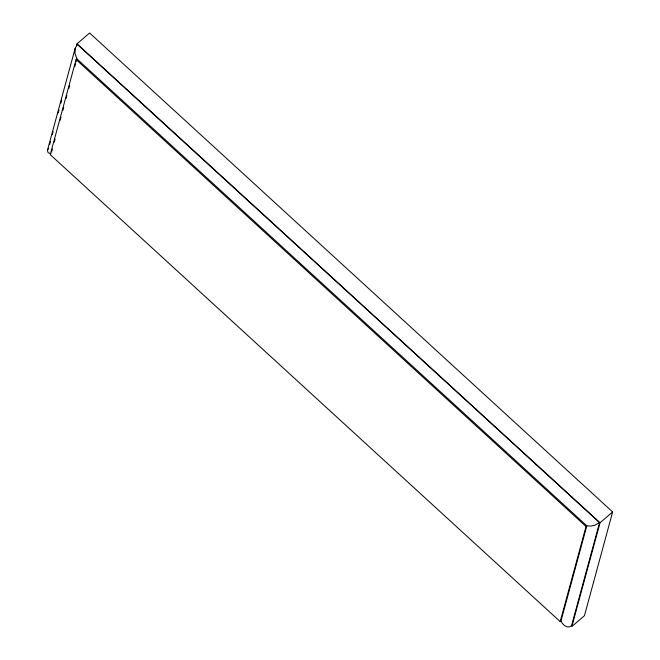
<?xml version="1.0" encoding="UTF-8"?>
<svg xmlns="http://www.w3.org/2000/svg" width="660" height="660" viewBox="0 0 660 660"><rect width="100%" height="100%" fill="white"/><g stroke="black" fill="none" stroke-linecap="round" stroke-linejoin="round"><path stroke-width="0.99" d="M75.182 48.254L75.009 53.559L76.89 58.847L586.831 525.822L560.992 620.928C562.485 624.797 567.509 629.071 571.502 625.861L599.544 522.67L77.36 44.476L75.182 48.254L47.446 150.34L48.089 152.658L51.051 153.945M49.632 144.598L50.441 141.636M52.322 134.722L53.13 131.752M58.228 112.984L59.029 110.022M60.91 103.1L61.718 100.138M76.477 45.796L77.022 43.816L89.611 33L612.637 511.954L584.446 615.706L571.849 626.521L600.039 522.769L612.637 511.954M76.081 61.817L76.89 58.847L76.081 59.532L50.242 154.638L560.191 621.621L560.992 620.928M51.587 151.965L52.396 148.995M54.285 142.057L55.085 139.087M60.2 120.26L61.009 117.29M62.89 110.36L63.698 107.382M66.124 98.472L66.932 95.494M68.813 88.564L69.622 85.594M74.737 66.767L75.545 63.797M560.191 621.621L586.03 526.515L586.831 525.822L591.005 526.078L594.544 525.327L599.544 522.67M47.446 150.34L48.642 148.327M77.022 43.816L600.039 522.769M76.081 59.532L586.03 526.515"/></g></svg>
